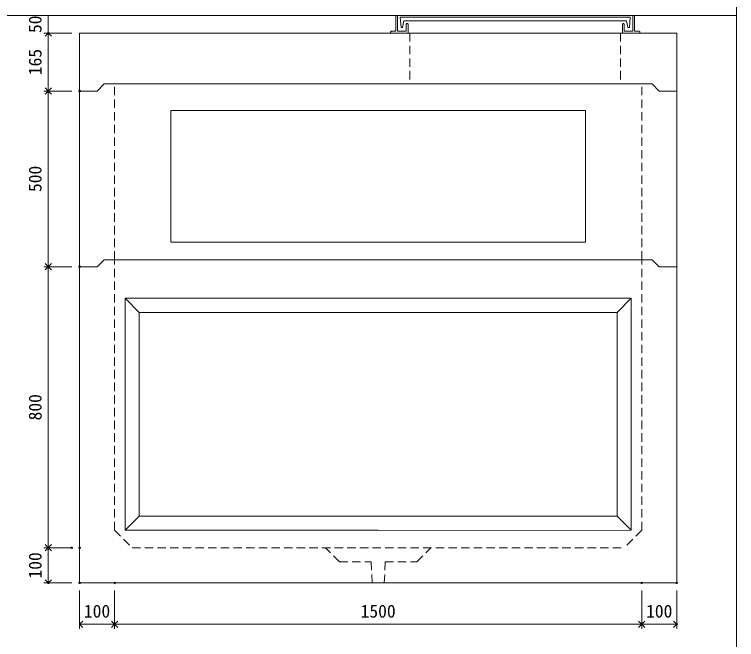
# Model space of a CAD drawing. Units: millimetres, scale not verified. Extents: x -6420 to 6420, y -3039 to 3039.
# Drawn here: x 4365 to 6420, y -1769 to 10 of the extents above; entities that cross this region are included whole.
import ezdxf
from ezdxf.enums import TextEntityAlignment as Align

# ---------------------------------------------------------------- set-up
doc = ezdxf.new("R2010")
doc.units = ezdxf.units.MM
doc.header["$LTSCALE"] = 20
doc.header["$PDMODE"] = 32
doc.header["$PDSIZE"] = 4
doc.linetypes.add('DASHED1', pattern=[1.8, 1.2, -0.6])
doc.linetypes.add('USER2', pattern=[50.8, 31.75, -6.35, 6.35, -6.35])
doc.layers.add('0-1_Defpoints', color=7, linetype='Continuous')
for name, color, linetype, lineweight in [('0-2_waku', 7, 'Continuous', 18), ('0-3_gaikei', 7, 'Continuous', 18), ('0-4_kakure', 7, 'DASHED1', 5), ('0-5_sunpou', 7, 'Continuous', 5), ('0-8_uchigawa', 6, 'Continuous', 18), ('0-A_futa', 3, 'Continuous', 18), ('0-B_GL', 4, 'Continuous', 18), ('1-2_uchigawa2', 6, 'USER2', 18)]:
    doc.layers.add(name, color=color, linetype=linetype, lineweight=lineweight)
doc.styles.add('ＭＳ ゴシック', font='')
doc.styles.get('ＭＳ ゴシック').set_extended_font_data('MS Gothic')

# ---------------------------------------------------------------- blocks, each defined once
blk = doc.blocks.new('_Open90')
at = {"layer": '0-5_sunpou'}
blk.add_line((0, 0), (-1, 0), dxfattribs=at)
blk.add_lwpolyline([(-0.5, 0.5), (0, 0), (-0.5, -0.5)], dxfattribs=at)
blk = doc.blocks.new('D79')
at = {"layer": '0-1_Defpoints'}
for p in [(7133.24, 2380.18), (7044.21, 1880.18), (7133.24, 1880.18)]:
    blk.add_point(p, dxfattribs=at)
at = {"layer": '0-5_sunpou'}
for p, q in [((7111.24, 2380.18), (7031.21, 2380.18)), ((7044.21, 2362.18), (7044.21, 1898.18)), ((7111.24, 1880.18), (7031.21, 1880.18))]:
    blk.add_line(p, q, dxfattribs=at)
at = {"layer": '0-5_sunpou', "xscale": 18, "yscale": 18}
for p, rotation in [((7044.21, 2380.18), 90), ((7044.21, 1880.18), 270)]:
    blk.add_blockref('_Open90', p, dxfattribs=dict(at, rotation=rotation))
at = {"layer": '0-5_sunpou', "style": 'ＭＳ ゴシック'}
blk.add_text('500', height=36.66, rotation=90, dxfattribs=at).set_placement((7036.21, 2092.68), align=Align.BOTTOM_LEFT)
blk = doc.blocks.new('D44')
at = {"layer": '0-1_Defpoints'}
for p in [(7133.24, 1880.18), (7044.21, 1080.18), (7133.24, 1080.18)]:
    blk.add_point(p, dxfattribs=at)
at = {"layer": '0-5_sunpou'}
for p, q in [((7111.24, 1880.18), (7031.21, 1880.18)), ((7044.21, 1862.18), (7044.21, 1098.18)), ((7111.24, 1080.18), (7031.21, 1080.18))]:
    blk.add_line(p, q, dxfattribs=at)
at = {"layer": '0-5_sunpou', "xscale": 18, "yscale": 18}
for p, rotation in [((7044.21, 1880.18), 90), ((7044.21, 1080.18), 270)]:
    blk.add_blockref('_Open90', p, dxfattribs=dict(at, rotation=rotation))
at = {"layer": '0-5_sunpou', "style": 'ＭＳ ゴシック'}
blk.add_text('800', height=36.66, rotation=90, dxfattribs=at).set_placement((7036.21, 1442.68), align=Align.BOTTOM_LEFT)
blk = doc.blocks.new('D45')
at = {"layer": '0-1_Defpoints'}
for p in [(7111.24, 1080.18), (7044.21, 980.18), (7133.24, 980.18)]:
    blk.add_point(p, dxfattribs=at)
at = {"layer": '0-5_sunpou'}
for p, q in [((7089.24, 1080.18), (7031.21, 1080.18)), ((7044.21, 1062.18), (7044.21, 998.18)), ((7111.24, 980.18), (7031.21, 980.18))]:
    blk.add_line(p, q, dxfattribs=at)
at = {"layer": '0-5_sunpou', "xscale": 18, "yscale": 18}
for p, rotation in [((7044.21, 1080.18), 90), ((7044.21, 980.18), 270)]:
    blk.add_blockref('_Open90', p, dxfattribs=dict(at, rotation=rotation))
at = {"layer": '0-5_sunpou', "style": 'ＭＳ ゴシック'}
blk.add_text('100', height=36.66, rotation=90, dxfattribs=at).set_placement((7036.21, 992.68), align=Align.BOTTOM_LEFT)
blk = doc.blocks.new('D46')
at = {"layer": '0-1_Defpoints'}
for p in [(7133.24, 980.18), (7233.24, 980.18), (7233.24, 862.47)]:
    blk.add_point(p, dxfattribs=at)
at = {"layer": '0-5_sunpou'}
for p, q in [((7133.24, 958.18), (7133.24, 849.47)), ((7233.24, 958.18), (7233.24, 849.47)), ((7151.24, 862.47), (7215.24, 862.47))]:
    blk.add_line(p, q, dxfattribs=at)
at = {"layer": '0-5_sunpou', "xscale": 18, "yscale": 18, "rotation": 180}
blk.add_blockref('_Open90', (7133.24, 862.47), dxfattribs=at)
at = {"layer": '0-5_sunpou', "xscale": 18, "yscale": 18}
blk.add_blockref('_Open90', (7233.24, 862.47), dxfattribs=at)
at = {"layer": '0-5_sunpou', "style": 'ＭＳ ゴシック'}
blk.add_text('100', height=36.66, dxfattribs=at).set_placement((7145.74, 870.47), align=Align.BOTTOM_LEFT)
blk = doc.blocks.new('D47')
at = {"layer": '0-1_Defpoints'}
for p in [(7233.24, 980.18), (8733.24, 980.18), (8733.24, 862.47)]:
    blk.add_point(p, dxfattribs=at)
at = {"layer": '0-5_sunpou'}
for p, q in [((7233.24, 958.18), (7233.24, 849.47)), ((8733.24, 958.18), (8733.24, 849.47)), ((7251.24, 862.47), (8715.24, 862.47))]:
    blk.add_line(p, q, dxfattribs=at)
at = {"layer": '0-5_sunpou', "xscale": 18, "yscale": 18, "rotation": 180}
blk.add_blockref('_Open90', (7233.24, 862.47), dxfattribs=at)
at = {"layer": '0-5_sunpou', "xscale": 18, "yscale": 18}
blk.add_blockref('_Open90', (8733.24, 862.47), dxfattribs=at)
at = {"layer": '0-5_sunpou', "style": 'ＭＳ ゴシック'}
blk.add_text('1500', height=36.66, dxfattribs=at).set_placement((7933.24, 870.47), align=Align.BOTTOM_LEFT)
blk = doc.blocks.new('D48')
at = {"layer": '0-1_Defpoints'}
for p in [(8733.24, 980.18), (8833.24, 980.18), (8833.24, 862.47)]:
    blk.add_point(p, dxfattribs=at)
at = {"layer": '0-5_sunpou'}
for p, q in [((8733.24, 958.18), (8733.24, 849.47)), ((8833.24, 958.18), (8833.24, 849.47)), ((8751.24, 862.47), (8815.24, 862.47))]:
    blk.add_line(p, q, dxfattribs=at)
at = {"layer": '0-5_sunpou', "xscale": 18, "yscale": 18, "rotation": 180}
blk.add_blockref('_Open90', (8733.24, 862.47), dxfattribs=at)
at = {"layer": '0-5_sunpou', "xscale": 18, "yscale": 18}
blk.add_blockref('_Open90', (8833.24, 862.47), dxfattribs=at)
at = {"layer": '0-5_sunpou', "style": 'ＭＳ ゴシック'}
blk.add_text('100', height=36.66, dxfattribs=at).set_placement((8745.74, 870.47), align=Align.BOTTOM_LEFT)
blk = doc.blocks.new('_Open90_44')
at = {"layer": '0-5_sunpou'}
blk.add_line((0, 0), (-1, 0), dxfattribs=at)
blk.add_lwpolyline([(-0.5, 0.5), (0, 0), (-0.5, -0.5)], dxfattribs=at)
blk = doc.blocks.new('16 5')
at = {"layer": '0-5_sunpou'}
for p, q in [((75.03, 82.5), (-5, 82.5)), ((8, 64.5), (8, -64.5)), ((53.03, -82.5), (-5, -82.5))]:
    blk.add_line(p, q, dxfattribs=at)
at = {"layer": '0-5_sunpou', "xscale": 18, "yscale": 18}
for p, rotation in [((8, 82.5), 90), ((8, -82.5), 270)]:
    blk.add_blockref('_Open90_44', p, dxfattribs=dict(at, rotation=rotation))
at = {"layer": '0-5_sunpou', "style": 'ＭＳ ゴシック'}
blk.add_text('165', height=36.66, rotation=90, dxfattribs=at).set_placement((0, -37.5), align=Align.BOTTOM_LEFT)
blk = doc.blocks.new('5 0')
at = {"layer": '0-5_sunpou'}
for p, q in [((2.73, 37.5), (2.73, -12.5)), ((9.9, -12.5), (-10.27, -12.5))]:
    blk.add_line(p, q, dxfattribs=at)
blk.add_point((2.73, -12.5), dxfattribs=at)
at = {"layer": '0-5_sunpou', "style": 'ＭＳ ゴシック'}
blk.add_text('50', height=36.66, rotation=90, dxfattribs=at).set_placement((-5.27, -12.5), align=Align.BOTTOM_LEFT)

msp = doc.modelspace()

# ---------------------------------------------------------------- linework, layer by layer
at = {"layer": '0-2_waku'}
for p, q in [((6420, 3038.52), (6420, -2661.48)), ((6420, 3038.52), (6420, -2661.48)), ((6420, 3038.52), (6420, -2661.48)), ((6420, 3038.52), (6420, -2661.48)), ((6420, 2682.27), (6420, -2661.48)), ((6420, 2682.27), (6420, -2661.48)), ((4550, -708.13), (4550, -1608.13)), ((4550, -1608.13), (6250, -1608.13))]:
    msp.add_line(p, q, dxfattribs=at)
msp.add_lwpolyline([(-1740, 3038.52), (6420, 3038.52), (6420, -2661.48)], dxfattribs=at)
at = {"layer": '0-3_gaikei'}
for p, q in [((4550, -43.13), (4550, -708.13)), ((4550, -43.13), (6250, -43.13)), ((4550, -43.13), (6250, -43.13)), ((4550, -43.13), (6250, -43.13)), ((4550, -43.13), (6250, -43.13)), ((4550, -58.13), (4550, -43.13)), ((4550, -43.13), (6250, -43.13)), ((4550, -43.13), (6250, -43.13)), ((4550, -43.13), (6250, -43.13)), ((5355, -43.13), (6225, -43.13)), ((6250, -708.13), (6250, -43.13)), ((4620, -188.13), (4600, -208.13)), ((4620, -188.13), (4600, -208.13)), ((4620, -188.13), (4600, -208.13)), ((4620, -188.13), (4600, -208.13)), ((4620, -188.13), (4600, -208.13)), ((4620, -188.13), (4600, -208.13)), ((4620, -188.13), (4600, -208.13)), ((4620, -188.13), (4600, -208.13)), ((4620, -188.13), (4600, -208.13)), ((4620, -188.13), (4600, -208.13)), ((4620, -188.13), (4600, -208.13)), ((4620, -188.13), (4600, -208.13)), ((4620, -188.13), (4600, -208.13)), ((4620, -188.13), (4600, -208.13)), ((4620, -188.13), (6180, -188.13)), ((4620, -188.13), (6180, -188.13)), ((4620, -188.13), (6180, -188.13)), ((4620, -188.13), (6180, -188.13)), ((4620, -188.13), (6180, -188.13)), ((4620, -188.13), (6180, -188.13)), ((4620, -188.13), (6180, -188.13)), ((4620, -188.13), (6180, -188.13)), ((4620, -188.13), (6180, -188.13)), ((4620, -188.13), (6180, -188.13)), ((4620, -188.13), (6180, -188.13)), ((4620, -188.13), (6180, -188.13)), ((4620, -188.13), (6180, -188.13)), ((4620, -188.13), (6180, -188.13)), ((6180, -188.13), (6200, -208.13)), ((6180, -188.13), (6200, -208.13)), ((6180, -188.13), (6200, -208.13)), ((6180, -188.13), (6200, -208.13)), ((6180, -188.13), (6200, -208.13)), ((6180, -188.13), (6200, -208.13)), ((6180, -188.13), (6200, -208.13)), ((6180, -188.13), (6200, -208.13)), ((6180, -188.13), (6200, -208.13)), ((6180, -188.13), (6200, -208.13)), ((6180, -188.13), (6200, -208.13)), ((6180, -188.13), (6200, -208.13)), ((6180, -188.13), (6200, -208.13)), ((6180, -188.13), (6200, -208.13)), ((4550, -208.13), (4600, -208.13)), ((4550, -208.13), (4600, -208.13)), ((4550, -208.13), (4600, -208.13)), ((4550, -208.13), (4600, -208.13)), ((4550, -208.13), (4600, -208.13)), ((4550, -208.13), (4600, -208.13)), ((4550, -208.13), (4600, -208.13)), ((4550, -208.13), (4600, -208.13)), ((4550, -208.13), (4600, -208.13)), ((4550, -208.13), (4600, -208.13)), ((4550, -208.13), (4600, -208.13)), ((4550, -208.13), (4600, -208.13)), ((4550, -208.13), (4600, -208.13)), ((4550, -208.13), (4600, -208.13)), ((6200, -208.13), (6250, -208.13)), ((6200, -208.13), (6250, -208.13)), ((6200, -208.13), (6250, -208.13)), ((6200, -208.13), (6250, -208.13)), ((6200, -208.13), (6250, -208.13)), ((6200, -208.13), (6250, -208.13)), ((6200, -208.13), (6250, -208.13)), ((6200, -208.13), (6250, -208.13)), ((6200, -208.13), (6250, -208.13)), ((6200, -208.13), (6250, -208.13)), ((6200, -208.13), (6250, -208.13)), ((6200, -208.13), (6250, -208.13)), ((6200, -208.13), (6250, -208.13)), ((6200, -208.13), (6250, -208.13)), ((4620, -688.13), (4600, -708.13)), ((4620, -688.13), (4600, -708.13)), ((4620, -688.13), (4600, -708.13)), ((4620, -688.13), (4600, -708.13)), ((4620, -688.13), (4600, -708.13)), ((4620, -688.13), (4600, -708.13)), ((4620, -688.13), (4600, -708.13)), ((4620, -688.13), (4600, -708.13)), ((4620, -688.13), (4600, -708.13)), ((4620, -688.13), (4600, -708.13)), ((4620, -688.13), (4600, -708.13)), ((4620, -688.13), (4600, -708.13)), ((4620, -688.13), (4600, -708.13)), ((4620, -688.13), (4600, -708.13)), ((4620, -688.13), (4600, -708.13)), ((4620, -688.13), (4600, -708.13)), ((4620, -688.13), (4600, -708.13)), ((4620, -688.13), (4600, -708.13)), ((4620, -688.13), (4600, -708.13)), ((4620, -688.13), (4600, -708.13)), ((4620, -688.13), (6180, -688.13)), ((4620, -688.13), (6180, -688.13)), ((4620, -688.13), (6180, -688.13)), ((4620, -688.13), (6180, -688.13)), ((4620, -688.13), (6180, -688.13)), ((4620, -688.13), (6180, -688.13)), ((4620, -688.13), (6180, -688.13)), ((4620, -688.13), (6180, -688.13)), ((4620, -688.13), (6180, -688.13)), ((4620, -688.13), (6180, -688.13)), ((4620, -688.13), (6180, -688.13)), ((4620, -688.13), (6180, -688.13)), ((4620, -688.13), (6180, -688.13)), ((4620, -688.13), (6180, -688.13)), ((4620, -688.13), (6180, -688.13)), ((4620, -688.13), (6180, -688.13)), ((4620, -688.13), (6180, -688.13)), ((4620, -688.13), (6180, -688.13)), ((4620, -688.13), (6180, -688.13)), ((4620, -688.13), (6180, -688.13)), ((6180, -688.13), (6200, -708.13)), ((6180, -688.13), (6200, -708.13)), ((6180, -688.13), (6200, -708.13)), ((6180, -688.13), (6200, -708.13)), ((6180, -688.13), (6200, -708.13)), ((6180, -688.13), (6200, -708.13)), ((6180, -688.13), (6200, -708.13)), ((6180, -688.13), (6200, -708.13)), ((6180, -688.13), (6200, -708.13)), ((6180, -688.13), (6200, -708.13)), ((6180, -688.13), (6200, -708.13)), ((6180, -688.13), (6200, -708.13)), ((6180, -688.13), (6200, -708.13)), ((6180, -688.13), (6200, -708.13)), ((6180, -688.13), (6200, -708.13)), ((6180, -688.13), (6200, -708.13)), ((6180, -688.13), (6200, -708.13)), ((6180, -688.13), (6200, -708.13)), ((6180, -688.13), (6200, -708.13)), ((6180, -688.13), (6200, -708.13)), ((4550, -708.13), (4600, -708.13)), ((4550, -708.13), (4600, -708.13)), ((4550, -708.13), (4600, -708.13)), ((4550, -708.13), (4600, -708.13)), ((4550, -708.13), (4600, -708.13)), ((4550, -708.13), (4600, -708.13)), ((4550, -708.13), (4600, -708.13)), ((4550, -708.13), (4600, -708.13)), ((4550, -708.13), (4600, -708.13)), ((4550, -708.13), (4600, -708.13)), ((4550, -708.13), (4600, -708.13)), ((4550, -708.13), (4600, -708.13)), ((4550, -708.13), (4600, -708.13)), ((4550, -708.13), (4600, -708.13)), ((4550, -708.13), (4600, -708.13)), ((4550, -708.13), (4600, -708.13)), ((4550, -708.13), (4600, -708.13)), ((4550, -708.13), (4600, -708.13)), ((4550, -708.13), (4600, -708.13)), ((4550, -708.13), (4600, -708.13)), ((6200, -708.13), (6250, -708.13)), ((6200, -708.13), (6250, -708.13)), ((6200, -708.13), (6250, -708.13)), ((6200, -708.13), (6250, -708.13)), ((6200, -708.13), (6250, -708.13)), ((6200, -708.13), (6250, -708.13)), ((6200, -708.13), (6250, -708.13)), ((6200, -708.13), (6250, -708.13)), ((6200, -708.13), (6250, -708.13)), ((6200, -708.13), (6250, -708.13)), ((6200, -708.13), (6250, -708.13)), ((6200, -708.13), (6250, -708.13)), ((6200, -708.13), (6250, -708.13)), ((6200, -708.13), (6250, -708.13)), ((6200, -708.13), (6250, -708.13)), ((6200, -708.13), (6250, -708.13)), ((6200, -708.13), (6250, -708.13)), ((6200, -708.13), (6250, -708.13)), ((6200, -708.13), (6250, -708.13)), ((6200, -708.13), (6250, -708.13)), ((6250, -1608.13), (6250, -708.13))]:
    msp.add_line(p, q, dxfattribs=at)
msp.add_lwpolyline([(4550, -58.13), (4550, -43.13), (6250, -43.13)], dxfattribs=at)
at = {"layer": '0-4_kakure'}
for p, q in [((5490, -43.13), (5490, -188.13)), ((6090, -43.13), (6090, -188.13)), ((4650, -688.13), (4650, -188.13)), ((6150, -688.13), (6150, -188.13)), ((4650, -1458.13), (4650, -688.13)), ((6150, -1458.13), (6150, -688.13)), ((4650, -1458.13), (4700, -1508.13)), ((6150, -1458.13), (6100, -1508.13)), ((4700, -1508.13), (6100, -1508.13)), ((5290, -1548.13), (5250, -1508.13)), ((5290, -1548.13), (5380, -1548.13)), ((5380, -1548.13), (5382.5, -1608.13)), ((5420, -1548.13), (5417.5, -1608.13))]:
    msp.add_line(p, q, dxfattribs=at)
msp.add_lwpolyline([(5420, -1548.13), (5510, -1548.13), (5550, -1508.13)], dxfattribs=at)
at = {"layer": '0-5_sunpou'}
msp.add_line((4529, 6.87), (4447.97, 6.87), dxfattribs=at)
at = {"layer": '0-8_uchigawa'}
for p, q in [((4680, -798.13), (5400, -798.13)), ((4680, -798.13), (4680, -1458.13)), ((4720, -838.13), (4680, -798.13)), ((6120, -798.13), (5400, -798.13)), ((6080, -838.13), (6120, -798.13)), ((6120, -798.13), (6120, -1458.13)), ((6120, -798.13), (6120, -1458.13)), ((4720, -838.13), (4720, -1418.13)), ((4720, -838.13), (5400, -838.13)), ((4720, -838.13), (5400, -838.13)), ((6080, -838.13), (5400, -838.13)), ((6080, -838.13), (6080, -1418.13)), ((4720, -1418.13), (4680, -1458.13)), ((4720, -1418.13), (5400, -1418.13)), ((4680, -1458.13), (5400, -1458.13)), ((5400.69, -1458.83), (6120, -1458.13))]:
    msp.add_line(p, q, dxfattribs=at)
msp.add_lwpolyline([(5400, -1418.13), (6080, -1418.13), (6120, -1458.13)], dxfattribs=at)
at = {"layer": '0-A_futa'}
for p, q in [((5450, 4.87), (5450, -38.13)), ((5452, 6.87), (5455, 6.87)), ((5455, 6.87), (5455, -38.13)), ((5462.81, 2.37), (6117.14, 2.37)), ((5462.81, 2.37), (5465.3, -27.63)), ((6117.14, 2.37), (6114.89, -27.63)), ((6125, 6.87), (6128, 6.87)), ((6125, 6.87), (6125, -38.13)), ((6130, 4.87), (6130, -38.13)), ((5473.33, -8.63), (5469.01, -27.63)), ((5473.33, -8.63), (6106.67, -8.63)), ((5480, -18.13), (5480, -38.13)), ((5482, -16.13), (5483, -16.13)), ((5485, -18.13), (5485, -43.13)), ((6095, -18.13), (6095, -43.13)), ((6098, -16.13), (6097, -16.13)), ((6100, -18.13), (6100, -38.13)), ((6106.67, -8.63), (6110.99, -27.63)), ((5435, -40.13), (5435, -41.13)), ((5437, -38.13), (5450, -38.13)), ((5455, -38.13), (5480, -38.13)), ((5465.3, -27.63), (5469.01, -27.63)), ((6125, -38.13), (6100, -38.13)), ((6114.89, -27.63), (6110.99, -27.63)), ((6143, -38.13), (6130, -38.13)), ((6145, -40.13), (6145, -41.13)), ((5490, -43.13), (5437, -43.13)), ((6095, -43.13), (6143, -43.13))]:
    msp.add_line(p, q, dxfattribs=at)
for centre, start, end in [((5452, 4.87), 90, 180), ((6128, 4.87), 0, 90), ((5482, -18.13), 90, 180), ((5483, -18.13), 0, 90), ((6097, -18.13), 90, 180), ((6098, -18.13), 0, 90), ((5437, -40.13), 90, 180), ((6143, -40.13), 0, 90), ((5437, -41.13), 180, 270), ((6143, -41.13), 270, 0)]:
    msp.add_arc(centre, 2, start, end, dxfattribs=at)
at = {"layer": '0-B_GL'}
msp.add_line((-1740, 6.87), (6420, 6.87), dxfattribs=at)
at = {"layer": '1-2_uchigawa2'}
for p, q in [((4810, -263.14), (5400, -263.14)), ((4810, -263.14), (4810, -638.13)), ((5990, -263.14), (5400, -263.14)), ((5990, -263.14), (5990, -638.13)), ((4810, -638.13), (5400, -638.13)), ((5990, -638.13), (5400, -638.13))]:
    msp.add_line(p, q, dxfattribs=at)

# ---------------------------------------------------------------- block references
at = {"layer": '0-5_sunpou'}
for name, p in [('5 0', (4458.24, -30.63)), ('16 5', (4452.97, -125.63)), ('D79', (-2583.24, -2588.32)), ('D44', (-2583.24, -2588.32)), ('D45', (-2583.24, -2588.32)), ('D46', (-2583.24, -2588.32)), ('D47', (-2583.24, -2588.32)), ('D48', (-2583.24, -2588.32))]:
    msp.add_blockref(name, p, dxfattribs=at)

doc.saveas('drawing.dxf')
